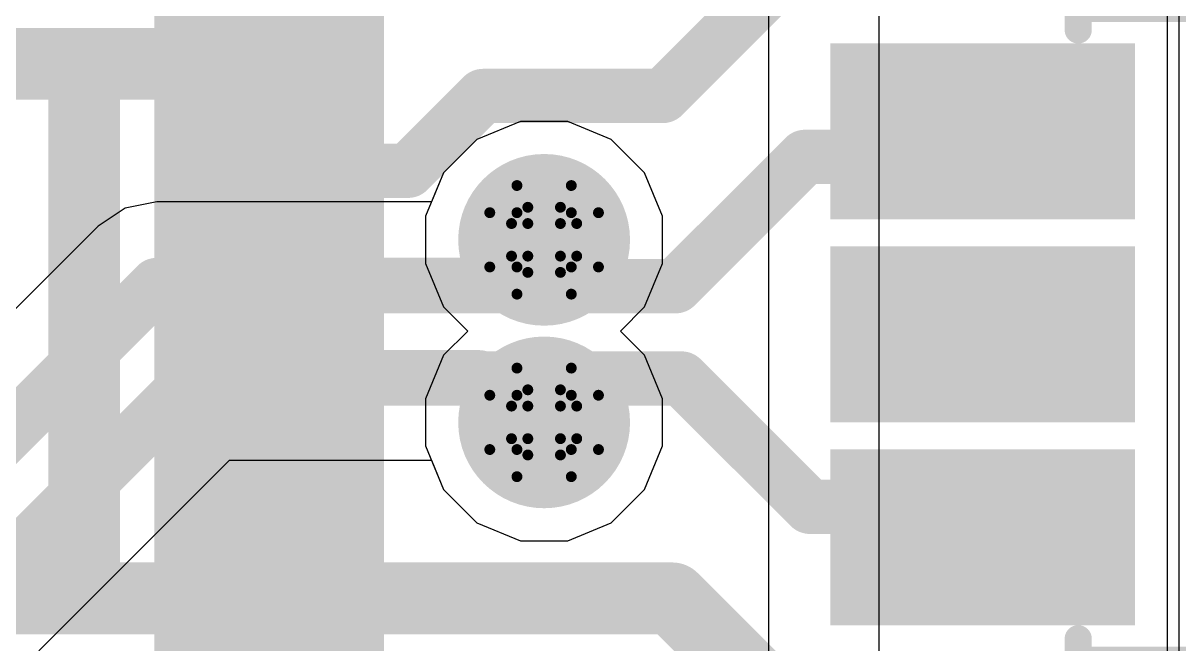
# Model space of a CAD drawing. Header units: inches. Extents: x -4 to 5258, y -4 to 5281.
# Drawn here: x 0.54 to 5.94, y 22.66 to 25.57 of the extents above; entities that cross this region are included whole.
import ezdxf

# ---------------------------------------------------------------- set-up
doc = ezdxf.new("R2010")
doc.units = ezdxf.units.IN
for name, color, linetype in [('Bottom Layer', 5, 'Continuous'), ('Bottom Solder', 6, 'Continuous'), ('Drill Drawing', 1, 'Continuous'), ('Layer 1', 16, 'Continuous'), ('Layer 2', 76, 'Continuous'), ('Top Layer', 1, 'Continuous'), ('Top Overlay', 2, 'Continuous'), ('Top Paste', 8, 'Continuous'), ('Top Solder', 216, 'Continuous'), ('Via Holes', 16, 'Continuous')]:
    doc.layers.add(name, color=color, linetype=linetype)

# ---------------------------------------------------------------- blocks, each defined once
blk = doc.blocks.new('SOT_23_6_26')
at = {"layer": 'Top Layer'}
for points in [[(-1.92, 1.26), (-0.7, 1.26), (-0.7, 0.64), (-1.92, 0.64)], [(0.7, 1.26), (1.92, 1.26), (1.92, 0.64), (0.7, 0.64)], [(-1.92, 0.31), (-0.7, 0.31), (-0.7, -0.31), (-1.92, -0.31)], [(0.7, 0.31), (1.92, 0.31), (1.92, -0.31), (0.7, -0.31)], [(-1.92, -0.64), (-0.7, -0.64), (-0.7, -1.26), (-1.92, -1.26)], [(0.7, -0.64), (1.92, -0.64), (1.92, -1.26), (0.7, -1.26)]]:
    blk.add_hatch(color=1, dxfattribs=at).paths.add_polyline_path(points)
at = {"layer": 'Top Paste'}
for points in [[(-1.92, 1.26), (-0.7, 1.26), (-0.7, 0.64), (-1.92, 0.64)], [(0.7, 1.26), (1.92, 1.26), (1.92, 0.64), (0.7, 0.64)], [(-1.92, 0.31), (-0.7, 0.31), (-0.7, -0.31), (-1.92, -0.31)], [(0.7, 0.31), (1.92, 0.31), (1.92, -0.31), (0.7, -0.31)], [(-1.92, -0.64), (-0.7, -0.64), (-0.7, -1.26), (-1.92, -1.26)], [(0.7, -0.64), (1.92, -0.64), (1.92, -1.26), (0.7, -1.26)]]:
    blk.add_hatch(color=8, dxfattribs=at).paths.add_polyline_path(points)
at = {"layer": 'Top Solder'}
for points in [[(-2.0216, 1.3616), (-0.5984, 1.3616), (-0.5984, 0.5384), (-2.0216, 0.5384)], [(0.5984, 1.3616), (2.0216, 1.3616), (2.0216, 0.5384), (0.5984, 0.5384)], [(-2.0216, 0.4116), (-0.5984, 0.4116), (-0.5984, -0.4116), (-2.0216, -0.4116)], [(0.5984, 0.4116), (2.0216, 0.4116), (2.0216, -0.4116), (0.5984, -0.4116)], [(-2.0216, -0.5384), (-0.5984, -0.5384), (-0.5984, -1.3616), (-2.0216, -1.3616)], [(0.5984, -0.5384), (2.0216, -0.5384), (2.0216, -1.3616), (0.5984, -1.3616)]]:
    blk.add_hatch(color=216, dxfattribs=at).paths.add_polyline_path(points)
at = {"layer": 'Top Overlay'}
for points in [[(-0.889, 1.524, 0.127, 0.127, 0), (-0.889, 1.424, 0.127, 0.127, 0)], [(0.8636, 1.524, 0.127, 0.127, 0), (-0.889, 1.524, 0.127, 0.127, 0)], [(0.8636, 1.524, 0.127, 0.127, 0), (0.8636, 1.424, 0.127, 0.127, 0)], [(-2.1844, 1.0922, 0.127, 0.127, 0), (-2.1844, 0.8382, 0.127, 0.127, 0)], [(-2.0574, 0.9652, 0.127, 0.127, 0), (-2.1844, 1.0922, 0.127, 0.127, 0)], [(-2.0574, 0.9652, 0.127, 0.127, 0), (-2.1844, 0.8382, 0.127, 0.127, 0)], [(-0.889, -1.524, 0.127, 0.127, 0), (-0.889, -1.424, 0.127, 0.127, 0)], [(0.8636, -1.424, 0.127, 0.127, 0), (0.8636, -1.524, 0.127, 0.127, 0)], [(0.8636, -1.524, 0.127, 0.127, 0), (-0.889, -1.524, 0.127, 0.127, 0)]]:
    blk.add_lwpolyline(points, format="xyseb", dxfattribs=at)
for points in [[(-0.9207, 1.524, 0.0635, 0.0635, 1), (-0.8572, 1.524, 0.0635, 0.0635, 1)], [(-0.9207, 1.524, 0.0635, 0.0635, 1), (-0.8572, 1.524, 0.0635, 0.0635, 1)], [(0.8318, 1.524, 0.0635, 0.0635, 1), (0.8953, 1.524, 0.0635, 0.0635, 1)], [(0.8318, 1.524, 0.0635, 0.0635, 1), (0.8953, 1.524, 0.0635, 0.0635, 1)], [(-0.9207, 1.424, 0.0635, 0.0635, 1), (-0.8572, 1.424, 0.0635, 0.0635, 1)], [(0.8318, 1.424, 0.0635, 0.0635, 1), (0.8953, 1.424, 0.0635, 0.0635, 1)], [(-2.2161, 1.0922, 0.0635, 0.0635, 1), (-2.1526, 1.0922, 0.0635, 0.0635, 1)], [(-2.2161, 1.0922, 0.0635, 0.0635, 1), (-2.1526, 1.0922, 0.0635, 0.0635, 1)], [(-2.0892, 0.9652, 0.0635, 0.0635, 1), (-2.0257, 0.9652, 0.0635, 0.0635, 1)], [(-2.0892, 0.9652, 0.0635, 0.0635, 1), (-2.0257, 0.9652, 0.0635, 0.0635, 1)], [(-2.2161, 0.8382, 0.0635, 0.0635, 1), (-2.1526, 0.8382, 0.0635, 0.0635, 1)], [(-2.2161, 0.8382, 0.0635, 0.0635, 1), (-2.1526, 0.8382, 0.0635, 0.0635, 1)], [(-0.9207, -1.424, 0.0635, 0.0635, 1), (-0.8572, -1.424, 0.0635, 0.0635, 1)], [(0.8318, -1.424, 0.0635, 0.0635, 1), (0.8953, -1.424, 0.0635, 0.0635, 1)], [(-0.9207, -1.524, 0.0635, 0.0635, 1), (-0.8572, -1.524, 0.0635, 0.0635, 1)], [(-0.9207, -1.524, 0.0635, 0.0635, 1), (-0.8572, -1.524, 0.0635, 0.0635, 1)], [(0.8318, -1.524, 0.0635, 0.0635, 1), (0.8953, -1.524, 0.0635, 0.0635, 1)], [(0.8318, -1.524, 0.0635, 0.0635, 1), (0.8953, -1.524, 0.0635, 0.0635, 1)]]:
    blk.add_lwpolyline(points, format="xyseb", close=True, dxfattribs=at)
blk = doc.blocks.new('U263_163N_4BQC65_213')
at = {"layer": 'Top Layer'}
for points in [[(-1.1, -0.43), (-1.1, -1.3), (-1.4, -1.3), (-1.4, -0.43)], [(-0.6, -0.43), (-0.6, -1.3), (-0.9, -1.3), (-0.9, -0.43)], [(-0.1, -0.43), (-0.1, -1.3), (-0.4, -1.3), (-0.4, -0.43)], [(0.4, -0.43), (0.4, -1.3), (0.1, -1.3), (0.1, -0.43)], [(0.9, -0.43), (0.9, -1.3), (0.6, -1.3), (0.6, -0.43)], [(1.4, -0.43), (1.4, -1.3), (1.1, -1.3), (1.1, -0.43)]]:
    blk.add_hatch(color=1, dxfattribs=at).paths.add_polyline_path(points)
at = {"layer": 'Top Paste'}
for points in [[(-1.1, -0.43), (-1.1, -1.3), (-1.4, -1.3), (-1.4, -0.43)], [(-0.6, -0.43), (-0.6, -1.3), (-0.9, -1.3), (-0.9, -0.43)], [(-0.1, -0.43), (-0.1, -1.3), (-0.4, -1.3), (-0.4, -0.43)], [(0.4, -0.43), (0.4, -1.3), (0.1, -1.3), (0.1, -0.43)], [(0.9, -0.43), (0.9, -1.3), (0.6, -1.3), (0.6, -0.43)], [(1.4, -0.43), (1.4, -1.3), (1.1, -1.3), (1.1, -0.43)]]:
    blk.add_hatch(color=8, dxfattribs=at).paths.add_polyline_path(points)
at = {"layer": 'Top Solder'}
for points in [[(-0.9984, -0.3284), (-0.9984, -1.4016), (-1.5016, -1.4016), (-1.5016, -0.3284)], [(-0.4984, -0.3284), (-0.4984, -1.4016), (-1.0016, -1.4016), (-1.0016, -0.3284)], [(0.0016, -0.3284), (0.0016, -1.4016), (-0.5016, -1.4016), (-0.5016, -0.3284)], [(0.5016, -0.3284), (0.5016, -1.4016), (-0.0016, -1.4016), (-0.0016, -0.3284)], [(1.0016, -0.3284), (1.0016, -1.4016), (0.4984, -1.4016), (0.4984, -0.3284)], [(1.5016, -0.3284), (1.5016, -1.4016), (0.9984, -1.4016), (0.9984, -0.3284)]]:
    blk.add_hatch(color=216, dxfattribs=at).paths.add_polyline_path(points)

msp = doc.modelspace()

# ---------------------------------------------------------------- hatches: boundary and pattern name
at = {"layer": 'Bottom Layer'}
h = msp.add_hatch(color=5, dxfattribs=at)
edge = h.paths.add_edge_path()
edge.add_arc((2.973, 24.5547), 0.3, 0, 360)
h = msp.add_hatch(color=5, dxfattribs=at)
edge = h.paths.add_edge_path()
edge.add_arc((2.973, 23.7007), 0.3, 0, 360)
at = {"layer": 'Bottom Solder'}
h = msp.add_hatch(color=6, dxfattribs=at)
edge = h.paths.add_edge_path()
edge.add_arc((2.973, 24.5547), 0.4016, 0, 360)
h = msp.add_hatch(color=6, dxfattribs=at)
edge = h.paths.add_edge_path()
edge.add_arc((2.973, 23.7007), 0.4016, 0, 360)
at = {"layer": 'Layer 1'}
h = msp.add_hatch(color=16, dxfattribs=at)
edge = h.paths.add_edge_path()
edge.add_arc((2.973, 24.5547), 0.3, 0, 360)
h = msp.add_hatch(color=16, dxfattribs=at)
edge = h.paths.add_edge_path()
edge.add_arc((2.973, 23.7007), 0.3, 0, 360)
at = {"layer": 'Layer 2'}
h = msp.add_hatch(color=76, dxfattribs=at)
edge = h.paths.add_edge_path()
edge.add_arc((2.973, 24.5547), 0.3, 0, 360)
h = msp.add_hatch(color=76, dxfattribs=at)
edge = h.paths.add_edge_path()
edge.add_arc((2.973, 23.7007), 0.3, 0, 360)
at = {"layer": 'Top Layer'}
h = msp.add_hatch(color=1, dxfattribs=at)
edge = h.paths.add_edge_path()
edge.add_arc((2.973, 24.5547), 0.3, 0, 360)
h = msp.add_hatch(color=1, dxfattribs=at)
edge = h.paths.add_edge_path()
edge.add_arc((2.973, 23.7007), 0.3, 0, 360)
at = {"layer": 'Top Solder'}
h = msp.add_hatch(color=216, dxfattribs=at)
edge = h.paths.add_edge_path()
edge.add_arc((2.973, 24.5547), 0.4016, 0, 360)
h = msp.add_hatch(color=216, dxfattribs=at)
edge = h.paths.add_edge_path()
edge.add_arc((2.973, 23.7007), 0.4016, 0, 360)
at = {"layer": 'Via Holes'}
h = msp.add_hatch(color=7, dxfattribs=at)
edge = h.paths.add_edge_path()
edge.add_arc((2.973, 24.5547), 0.15, 0, 360)
h = msp.add_hatch(color=7, dxfattribs=at)
edge = h.paths.add_edge_path()
edge.add_arc((2.973, 23.7007), 0.15, 0, 360)

# ---------------------------------------------------------------- linework, layer by layer
at = {"layer": 'Bottom Layer'}
for p, q in [((2.8628, 25.1087), (2.6592, 25.0243)), ((3.0832, 25.1087), (2.8628, 25.1087)), ((3.2868, 25.0243), (3.0832, 25.1087)), ((2.6592, 25.0243), (2.5033, 24.8685)), ((3.4426, 24.8685), (3.2868, 25.0243)), ((2.5033, 24.8685), (2.4468, 24.732)), ((3.527, 24.6649), (3.4426, 24.8685)), ((1.0141, 24.7025), (0.888, 24.6183)), ((1.1627, 24.732), (1.0141, 24.7025)), ((2.4468, 24.732), (1.1627, 24.732)), ((3.527, 24.4445), (3.527, 24.6649)), ((0.888, 24.6183), (-0.4844, 23.2458)), ((3.4426, 24.2409), (3.527, 24.4445)), ((3.3295, 24.1277), (3.4426, 24.2409)), ((3.4426, 24.0145), (3.3295, 24.1277)), ((3.527, 23.8109), (3.4426, 24.0145)), ((3.527, 23.5905), (3.527, 23.8109)), ((3.4426, 23.3869), (3.527, 23.5905)), ((0.6106, 22.6314), (1.5025, 23.5233)), ((1.5025, 23.5233), (2.4468, 23.5233)), ((2.4468, 23.5233), (2.5033, 23.3869)), ((2.5033, 23.3869), (2.6592, 23.231)), ((3.2868, 23.231), (3.4426, 23.3869)), ((2.6592, 23.231), (2.8628, 23.1467)), ((3.0832, 23.1467), (3.2868, 23.231)), ((2.8628, 23.1467), (3.0832, 23.1467))]:
    msp.add_line(p, q, dxfattribs=at)
for points in [[(2.6683, 24.3436, 0.254, 0.254, 0), (2.8794, 24.5547, 0.254, 0.254, 0)], [(2.8794, 24.5547, 0.254, 0.254, 0), (2.973, 24.5547, 0.254, 0.254, 0)], [(-0.2097, 22.9711, 0.254, 0.254, 0), (1.1627, 24.3436, 0.254, 0.254, 0)], [(1.1627, 24.3436, 0.254, 0.254, 0), (2.6683, 24.3436, 0.254, 0.254, 0)], [(0.2221, 22.7923, 0.254, 0.254, 0), (1.3416, 23.9118, 0.254, 0.254, 0)], [(1.3416, 23.9118, 0.254, 0.254, 0), (2.6683, 23.9118, 0.254, 0.254, 0)], [(2.6683, 23.9118, 0.254, 0.254, 0), (2.8794, 23.7007, 0.254, 0.254, 0)], [(2.8794, 23.7007, 0.254, 0.254, 0), (2.973, 23.7007, 0.254, 0.254, 0)]]:
    msp.add_lwpolyline(points, format="xyseb", dxfattribs=at)
for points in [[(2.8159, 24.5547, 0.127, 0.127, 1), (2.9429, 24.5547, 0.127, 0.127, 1)], [(2.8159, 24.5547, 0.127, 0.127, 1), (2.9429, 24.5547, 0.127, 0.127, 1)], [(2.9095, 24.5547, 0.127, 0.127, 1), (3.0365, 24.5547, 0.127, 0.127, 1)], [(1.0992, 24.3436, 0.127, 0.127, 1), (1.2262, 24.3436, 0.127, 0.127, 1)], [(1.0992, 24.3436, 0.127, 0.127, 1), (1.2262, 24.3436, 0.127, 0.127, 1)], [(2.6048, 24.3436, 0.127, 0.127, 1), (2.7318, 24.3436, 0.127, 0.127, 1)], [(2.6048, 24.3436, 0.127, 0.127, 1), (2.7318, 24.3436, 0.127, 0.127, 1)], [(1.2781, 23.9118, 0.127, 0.127, 1), (1.4051, 23.9118, 0.127, 0.127, 1)], [(1.2781, 23.9118, 0.127, 0.127, 1), (1.4051, 23.9118, 0.127, 0.127, 1)], [(2.6048, 23.9118, 0.127, 0.127, 1), (2.7318, 23.9118, 0.127, 0.127, 1)], [(2.6048, 23.9118, 0.127, 0.127, 1), (2.7318, 23.9118, 0.127, 0.127, 1)], [(2.8159, 23.7007, 0.127, 0.127, 1), (2.9429, 23.7007, 0.127, 0.127, 1)], [(2.8159, 23.7007, 0.127, 0.127, 1), (2.9429, 23.7007, 0.127, 0.127, 1)], [(2.9095, 23.7007, 0.127, 0.127, 1), (3.0365, 23.7007, 0.127, 0.127, 1)]]:
    msp.add_lwpolyline(points, format="xyseb", close=True, dxfattribs=at)
at = {"layer": 'Drill Drawing'}
for points in [[(2.846, 24.6817, 0.0508, 0.0508, 0), (2.846, 24.8087, 0.0508, 0.0508, 0)], [(2.846, 24.8087, 0.0508, 0.0508, 0), (3.1, 24.8087, 0.0508, 0.0508, 0)], [(3.1, 24.6817, 0.0508, 0.0508, 0), (3.1, 24.8087, 0.0508, 0.0508, 0)], [(2.719, 24.4277, 0.0508, 0.0508, 0), (2.719, 24.6817, 0.0508, 0.0508, 0)], [(2.719, 24.6817, 0.0508, 0.0508, 0), (2.846, 24.6817, 0.0508, 0.0508, 0)], [(2.8968, 24.6309, 0.0508, 0.0508, 0), (2.8968, 24.7071, 0.0508, 0.0508, 0)], [(2.8968, 24.7071, 0.0508, 0.0508, 0), (3.0492, 24.7071, 0.0508, 0.0508, 0)], [(3.0492, 24.6309, 0.0508, 0.0508, 0), (3.0492, 24.7071, 0.0508, 0.0508, 0)], [(3.1, 24.6817, 0.0508, 0.0508, 0), (3.227, 24.6817, 0.0508, 0.0508, 0)], [(3.227, 24.4277, 0.0508, 0.0508, 0), (3.227, 24.6817, 0.0508, 0.0508, 0)], [(2.8206, 24.4785, 0.0508, 0.0508, 0), (2.8206, 24.6309, 0.0508, 0.0508, 0)], [(2.8206, 24.6309, 0.0508, 0.0508, 0), (2.8968, 24.6309, 0.0508, 0.0508, 0)], [(3.0492, 24.6309, 0.0508, 0.0508, 0), (3.1254, 24.6309, 0.0508, 0.0508, 0)], [(3.1254, 24.4785, 0.0508, 0.0508, 0), (3.1254, 24.6309, 0.0508, 0.0508, 0)], [(2.8206, 24.4785, 0.0508, 0.0508, 0), (2.8968, 24.4785, 0.0508, 0.0508, 0)], [(2.8968, 24.4023, 0.0508, 0.0508, 0), (2.8968, 24.4785, 0.0508, 0.0508, 0)], [(3.0492, 24.4785, 0.0508, 0.0508, 0), (3.1254, 24.4785, 0.0508, 0.0508, 0)], [(3.0492, 24.4023, 0.0508, 0.0508, 0), (3.0492, 24.4785, 0.0508, 0.0508, 0)], [(2.719, 24.4277, 0.0508, 0.0508, 0), (2.846, 24.4277, 0.0508, 0.0508, 0)], [(2.846, 24.3007, 0.0508, 0.0508, 0), (2.846, 24.4277, 0.0508, 0.0508, 0)], [(2.8968, 24.4023, 0.0508, 0.0508, 0), (3.0492, 24.4023, 0.0508, 0.0508, 0)], [(3.1, 24.4277, 0.0508, 0.0508, 0), (3.227, 24.4277, 0.0508, 0.0508, 0)], [(3.1, 24.3007, 0.0508, 0.0508, 0), (3.1, 24.4277, 0.0508, 0.0508, 0)], [(2.846, 24.3007, 0.0508, 0.0508, 0), (3.1, 24.3007, 0.0508, 0.0508, 0)], [(2.846, 23.8277, 0.0508, 0.0508, 0), (2.846, 23.9547, 0.0508, 0.0508, 0)], [(2.846, 23.9547, 0.0508, 0.0508, 0), (3.1, 23.9547, 0.0508, 0.0508, 0)], [(3.1, 23.8277, 0.0508, 0.0508, 0), (3.1, 23.9547, 0.0508, 0.0508, 0)], [(2.8968, 23.7769, 0.0508, 0.0508, 0), (2.8968, 23.8531, 0.0508, 0.0508, 0)], [(2.8968, 23.8531, 0.0508, 0.0508, 0), (3.0492, 23.8531, 0.0508, 0.0508, 0)], [(3.0492, 23.7769, 0.0508, 0.0508, 0), (3.0492, 23.8531, 0.0508, 0.0508, 0)], [(2.719, 23.5737, 0.0508, 0.0508, 0), (2.719, 23.8277, 0.0508, 0.0508, 0)], [(2.719, 23.8277, 0.0508, 0.0508, 0), (2.846, 23.8277, 0.0508, 0.0508, 0)], [(3.1, 23.8277, 0.0508, 0.0508, 0), (3.227, 23.8277, 0.0508, 0.0508, 0)], [(3.227, 23.5737, 0.0508, 0.0508, 0), (3.227, 23.8277, 0.0508, 0.0508, 0)], [(2.8206, 23.6245, 0.0508, 0.0508, 0), (2.8206, 23.7769, 0.0508, 0.0508, 0)], [(2.8206, 23.7769, 0.0508, 0.0508, 0), (2.8968, 23.7769, 0.0508, 0.0508, 0)], [(3.0492, 23.7769, 0.0508, 0.0508, 0), (3.1254, 23.7769, 0.0508, 0.0508, 0)], [(3.1254, 23.6245, 0.0508, 0.0508, 0), (3.1254, 23.7769, 0.0508, 0.0508, 0)], [(2.8206, 23.6245, 0.0508, 0.0508, 0), (2.8968, 23.6245, 0.0508, 0.0508, 0)], [(2.8968, 23.5483, 0.0508, 0.0508, 0), (2.8968, 23.6245, 0.0508, 0.0508, 0)], [(3.0492, 23.6245, 0.0508, 0.0508, 0), (3.1254, 23.6245, 0.0508, 0.0508, 0)], [(3.0492, 23.5483, 0.0508, 0.0508, 0), (3.0492, 23.6245, 0.0508, 0.0508, 0)], [(2.719, 23.5737, 0.0508, 0.0508, 0), (2.846, 23.5737, 0.0508, 0.0508, 0)], [(2.846, 23.4467, 0.0508, 0.0508, 0), (2.846, 23.5737, 0.0508, 0.0508, 0)], [(2.8968, 23.5483, 0.0508, 0.0508, 0), (3.0492, 23.5483, 0.0508, 0.0508, 0)], [(3.1, 23.5737, 0.0508, 0.0508, 0), (3.227, 23.5737, 0.0508, 0.0508, 0)], [(3.1, 23.4467, 0.0508, 0.0508, 0), (3.1, 23.5737, 0.0508, 0.0508, 0)], [(2.846, 23.4467, 0.0508, 0.0508, 0), (3.1, 23.4467, 0.0508, 0.0508, 0)]]:
    msp.add_lwpolyline(points, format="xyseb", dxfattribs=at)
for points in [[(2.8333, 24.8087, 0.0254, 0.0254, 1), (2.8587, 24.8087, 0.0254, 0.0254, 1)], [(2.8333, 24.8087, 0.0254, 0.0254, 1), (2.8587, 24.8087, 0.0254, 0.0254, 1)], [(3.0873, 24.8087, 0.0254, 0.0254, 1), (3.1127, 24.8087, 0.0254, 0.0254, 1)], [(3.0873, 24.8087, 0.0254, 0.0254, 1), (3.1127, 24.8087, 0.0254, 0.0254, 1)], [(2.7063, 24.6817, 0.0254, 0.0254, 1), (2.7317, 24.6817, 0.0254, 0.0254, 1)], [(2.7063, 24.6817, 0.0254, 0.0254, 1), (2.7317, 24.6817, 0.0254, 0.0254, 1)], [(2.8333, 24.6817, 0.0254, 0.0254, 1), (2.8587, 24.6817, 0.0254, 0.0254, 1)], [(2.8333, 24.6817, 0.0254, 0.0254, 1), (2.8587, 24.6817, 0.0254, 0.0254, 1)], [(2.8841, 24.7071, 0.0254, 0.0254, 1), (2.9095, 24.7071, 0.0254, 0.0254, 1)], [(2.8841, 24.7071, 0.0254, 0.0254, 1), (2.9095, 24.7071, 0.0254, 0.0254, 1)], [(3.0365, 24.7071, 0.0254, 0.0254, 1), (3.0619, 24.7071, 0.0254, 0.0254, 1)], [(3.0365, 24.7071, 0.0254, 0.0254, 1), (3.0619, 24.7071, 0.0254, 0.0254, 1)], [(3.0873, 24.6817, 0.0254, 0.0254, 1), (3.1127, 24.6817, 0.0254, 0.0254, 1)], [(3.0873, 24.6817, 0.0254, 0.0254, 1), (3.1127, 24.6817, 0.0254, 0.0254, 1)], [(3.2143, 24.6817, 0.0254, 0.0254, 1), (3.2397, 24.6817, 0.0254, 0.0254, 1)], [(3.2143, 24.6817, 0.0254, 0.0254, 1), (3.2397, 24.6817, 0.0254, 0.0254, 1)], [(2.8079, 24.6309, 0.0254, 0.0254, 1), (2.8333, 24.6309, 0.0254, 0.0254, 1)], [(2.8079, 24.6309, 0.0254, 0.0254, 1), (2.8333, 24.6309, 0.0254, 0.0254, 1)], [(2.8841, 24.6309, 0.0254, 0.0254, 1), (2.9095, 24.6309, 0.0254, 0.0254, 1)], [(2.8841, 24.6309, 0.0254, 0.0254, 1), (2.9095, 24.6309, 0.0254, 0.0254, 1)], [(3.0365, 24.6309, 0.0254, 0.0254, 1), (3.0619, 24.6309, 0.0254, 0.0254, 1)], [(3.0365, 24.6309, 0.0254, 0.0254, 1), (3.0619, 24.6309, 0.0254, 0.0254, 1)], [(3.1127, 24.6309, 0.0254, 0.0254, 1), (3.1381, 24.6309, 0.0254, 0.0254, 1)], [(3.1127, 24.6309, 0.0254, 0.0254, 1), (3.1381, 24.6309, 0.0254, 0.0254, 1)], [(2.8079, 24.4785, 0.0254, 0.0254, 1), (2.8333, 24.4785, 0.0254, 0.0254, 1)], [(2.8079, 24.4785, 0.0254, 0.0254, 1), (2.8333, 24.4785, 0.0254, 0.0254, 1)], [(2.8841, 24.4785, 0.0254, 0.0254, 1), (2.9095, 24.4785, 0.0254, 0.0254, 1)], [(2.8841, 24.4785, 0.0254, 0.0254, 1), (2.9095, 24.4785, 0.0254, 0.0254, 1)], [(3.0365, 24.4785, 0.0254, 0.0254, 1), (3.0619, 24.4785, 0.0254, 0.0254, 1)], [(3.0365, 24.4785, 0.0254, 0.0254, 1), (3.0619, 24.4785, 0.0254, 0.0254, 1)], [(3.1127, 24.4785, 0.0254, 0.0254, 1), (3.1381, 24.4785, 0.0254, 0.0254, 1)], [(3.1127, 24.4785, 0.0254, 0.0254, 1), (3.1381, 24.4785, 0.0254, 0.0254, 1)], [(2.7063, 24.4277, 0.0254, 0.0254, 1), (2.7317, 24.4277, 0.0254, 0.0254, 1)], [(2.7063, 24.4277, 0.0254, 0.0254, 1), (2.7317, 24.4277, 0.0254, 0.0254, 1)], [(2.8333, 24.4277, 0.0254, 0.0254, 1), (2.8587, 24.4277, 0.0254, 0.0254, 1)], [(2.8333, 24.4277, 0.0254, 0.0254, 1), (2.8587, 24.4277, 0.0254, 0.0254, 1)], [(2.8841, 24.4023, 0.0254, 0.0254, 1), (2.9095, 24.4023, 0.0254, 0.0254, 1)], [(2.8841, 24.4023, 0.0254, 0.0254, 1), (2.9095, 24.4023, 0.0254, 0.0254, 1)], [(3.0365, 24.4023, 0.0254, 0.0254, 1), (3.0619, 24.4023, 0.0254, 0.0254, 1)], [(3.0365, 24.4023, 0.0254, 0.0254, 1), (3.0619, 24.4023, 0.0254, 0.0254, 1)], [(3.0873, 24.4277, 0.0254, 0.0254, 1), (3.1127, 24.4277, 0.0254, 0.0254, 1)], [(3.0873, 24.4277, 0.0254, 0.0254, 1), (3.1127, 24.4277, 0.0254, 0.0254, 1)], [(3.2143, 24.4277, 0.0254, 0.0254, 1), (3.2397, 24.4277, 0.0254, 0.0254, 1)], [(3.2143, 24.4277, 0.0254, 0.0254, 1), (3.2397, 24.4277, 0.0254, 0.0254, 1)], [(2.8333, 24.3007, 0.0254, 0.0254, 1), (2.8587, 24.3007, 0.0254, 0.0254, 1)], [(2.8333, 24.3007, 0.0254, 0.0254, 1), (2.8587, 24.3007, 0.0254, 0.0254, 1)], [(3.0873, 24.3007, 0.0254, 0.0254, 1), (3.1127, 24.3007, 0.0254, 0.0254, 1)], [(3.0873, 24.3007, 0.0254, 0.0254, 1), (3.1127, 24.3007, 0.0254, 0.0254, 1)], [(2.8333, 23.9547, 0.0254, 0.0254, 1), (2.8587, 23.9547, 0.0254, 0.0254, 1)], [(2.8333, 23.9547, 0.0254, 0.0254, 1), (2.8587, 23.9547, 0.0254, 0.0254, 1)], [(3.0873, 23.9547, 0.0254, 0.0254, 1), (3.1127, 23.9547, 0.0254, 0.0254, 1)], [(3.0873, 23.9547, 0.0254, 0.0254, 1), (3.1127, 23.9547, 0.0254, 0.0254, 1)], [(2.8841, 23.8531, 0.0254, 0.0254, 1), (2.9095, 23.8531, 0.0254, 0.0254, 1)], [(2.8841, 23.8531, 0.0254, 0.0254, 1), (2.9095, 23.8531, 0.0254, 0.0254, 1)], [(3.0365, 23.8531, 0.0254, 0.0254, 1), (3.0619, 23.8531, 0.0254, 0.0254, 1)], [(3.0365, 23.8531, 0.0254, 0.0254, 1), (3.0619, 23.8531, 0.0254, 0.0254, 1)], [(2.7063, 23.8277, 0.0254, 0.0254, 1), (2.7317, 23.8277, 0.0254, 0.0254, 1)], [(2.7063, 23.8277, 0.0254, 0.0254, 1), (2.7317, 23.8277, 0.0254, 0.0254, 1)], [(2.8333, 23.8277, 0.0254, 0.0254, 1), (2.8587, 23.8277, 0.0254, 0.0254, 1)], [(2.8333, 23.8277, 0.0254, 0.0254, 1), (2.8587, 23.8277, 0.0254, 0.0254, 1)], [(3.0873, 23.8277, 0.0254, 0.0254, 1), (3.1127, 23.8277, 0.0254, 0.0254, 1)], [(3.0873, 23.8277, 0.0254, 0.0254, 1), (3.1127, 23.8277, 0.0254, 0.0254, 1)], [(3.2143, 23.8277, 0.0254, 0.0254, 1), (3.2397, 23.8277, 0.0254, 0.0254, 1)], [(3.2143, 23.8277, 0.0254, 0.0254, 1), (3.2397, 23.8277, 0.0254, 0.0254, 1)], [(2.8079, 23.7769, 0.0254, 0.0254, 1), (2.8333, 23.7769, 0.0254, 0.0254, 1)], [(2.8079, 23.7769, 0.0254, 0.0254, 1), (2.8333, 23.7769, 0.0254, 0.0254, 1)], [(2.8841, 23.7769, 0.0254, 0.0254, 1), (2.9095, 23.7769, 0.0254, 0.0254, 1)], [(2.8841, 23.7769, 0.0254, 0.0254, 1), (2.9095, 23.7769, 0.0254, 0.0254, 1)], [(3.0365, 23.7769, 0.0254, 0.0254, 1), (3.0619, 23.7769, 0.0254, 0.0254, 1)], [(3.0365, 23.7769, 0.0254, 0.0254, 1), (3.0619, 23.7769, 0.0254, 0.0254, 1)], [(3.1127, 23.7769, 0.0254, 0.0254, 1), (3.1381, 23.7769, 0.0254, 0.0254, 1)], [(3.1127, 23.7769, 0.0254, 0.0254, 1), (3.1381, 23.7769, 0.0254, 0.0254, 1)], [(2.8079, 23.6245, 0.0254, 0.0254, 1), (2.8333, 23.6245, 0.0254, 0.0254, 1)], [(2.8079, 23.6245, 0.0254, 0.0254, 1), (2.8333, 23.6245, 0.0254, 0.0254, 1)], [(2.8841, 23.6245, 0.0254, 0.0254, 1), (2.9095, 23.6245, 0.0254, 0.0254, 1)], [(2.8841, 23.6245, 0.0254, 0.0254, 1), (2.9095, 23.6245, 0.0254, 0.0254, 1)], [(3.0365, 23.6245, 0.0254, 0.0254, 1), (3.0619, 23.6245, 0.0254, 0.0254, 1)], [(3.0365, 23.6245, 0.0254, 0.0254, 1), (3.0619, 23.6245, 0.0254, 0.0254, 1)], [(3.1127, 23.6245, 0.0254, 0.0254, 1), (3.1381, 23.6245, 0.0254, 0.0254, 1)], [(3.1127, 23.6245, 0.0254, 0.0254, 1), (3.1381, 23.6245, 0.0254, 0.0254, 1)], [(2.7063, 23.5737, 0.0254, 0.0254, 1), (2.7317, 23.5737, 0.0254, 0.0254, 1)], [(2.7063, 23.5737, 0.0254, 0.0254, 1), (2.7317, 23.5737, 0.0254, 0.0254, 1)], [(2.8333, 23.5737, 0.0254, 0.0254, 1), (2.8587, 23.5737, 0.0254, 0.0254, 1)], [(2.8333, 23.5737, 0.0254, 0.0254, 1), (2.8587, 23.5737, 0.0254, 0.0254, 1)], [(2.8841, 23.5483, 0.0254, 0.0254, 1), (2.9095, 23.5483, 0.0254, 0.0254, 1)], [(2.8841, 23.5483, 0.0254, 0.0254, 1), (2.9095, 23.5483, 0.0254, 0.0254, 1)], [(3.0365, 23.5483, 0.0254, 0.0254, 1), (3.0619, 23.5483, 0.0254, 0.0254, 1)], [(3.0365, 23.5483, 0.0254, 0.0254, 1), (3.0619, 23.5483, 0.0254, 0.0254, 1)], [(3.0873, 23.5737, 0.0254, 0.0254, 1), (3.1127, 23.5737, 0.0254, 0.0254, 1)], [(3.0873, 23.5737, 0.0254, 0.0254, 1), (3.1127, 23.5737, 0.0254, 0.0254, 1)], [(3.2143, 23.5737, 0.0254, 0.0254, 1), (3.2397, 23.5737, 0.0254, 0.0254, 1)], [(3.2143, 23.5737, 0.0254, 0.0254, 1), (3.2397, 23.5737, 0.0254, 0.0254, 1)], [(2.8333, 23.4467, 0.0254, 0.0254, 1), (2.8587, 23.4467, 0.0254, 0.0254, 1)], [(2.8333, 23.4467, 0.0254, 0.0254, 1), (2.8587, 23.4467, 0.0254, 0.0254, 1)], [(3.0873, 23.4467, 0.0254, 0.0254, 1), (3.1127, 23.4467, 0.0254, 0.0254, 1)], [(3.0873, 23.4467, 0.0254, 0.0254, 1), (3.1127, 23.4467, 0.0254, 0.0254, 1)]]:
    msp.add_lwpolyline(points, format="xyseb", close=True, dxfattribs=at)
at = {"layer": 'Layer 1'}
for p, q in [((4.0216, 27.1958), (4.0216, 21.0536)), ((4.5395, 21.0536), (4.5395, 27.1958)), ((2.8628, 25.1087), (2.6592, 25.0243)), ((3.0832, 25.1087), (2.8628, 25.1087)), ((3.2868, 25.0243), (3.0832, 25.1087)), ((2.6592, 25.0243), (2.5033, 24.8685)), ((3.4426, 24.8685), (3.2868, 25.0243)), ((2.5033, 24.8685), (2.419, 24.6649)), ((3.527, 24.6649), (3.4426, 24.8685)), ((2.419, 24.6649), (2.419, 24.4445)), ((3.527, 24.4445), (3.527, 24.6649)), ((2.419, 24.4445), (2.5033, 24.2409)), ((3.4426, 24.2409), (3.527, 24.4445)), ((2.5033, 24.2409), (2.6165, 24.1277)), ((3.3295, 24.1277), (3.4426, 24.2409)), ((2.6165, 24.1277), (2.5033, 24.0145)), ((3.4426, 24.0145), (3.3295, 24.1277)), ((2.5033, 24.0145), (2.419, 23.8109)), ((3.527, 23.8109), (3.4426, 24.0145)), ((2.419, 23.8109), (2.419, 23.5905)), ((3.527, 23.5905), (3.527, 23.8109)), ((2.419, 23.5905), (2.5033, 23.3869)), ((3.4426, 23.3869), (3.527, 23.5905)), ((2.5033, 23.3869), (2.6592, 23.231)), ((3.2868, 23.231), (3.4426, 23.3869)), ((2.6592, 23.231), (2.8628, 23.1467)), ((3.0832, 23.1467), (3.2868, 23.231)), ((2.8628, 23.1467), (3.0832, 23.1467))]:
    msp.add_line(p, q, dxfattribs=at)
at = {"layer": 'Layer 2'}
for p, q in [((5.9393, 44.2651), (5.9393, 19.5544)), ((2.8628, 25.1087), (2.6592, 25.0243)), ((3.0832, 25.1087), (2.8628, 25.1087)), ((3.2868, 25.0243), (3.0832, 25.1087)), ((2.6592, 25.0243), (2.5033, 24.8685)), ((3.4426, 24.8685), (3.2868, 25.0243)), ((2.5033, 24.8685), (2.419, 24.6649)), ((3.527, 24.6649), (3.4426, 24.8685)), ((2.419, 24.6649), (2.419, 24.4445)), ((3.527, 24.4445), (3.527, 24.6649)), ((2.419, 24.4445), (2.5033, 24.2409)), ((3.4426, 24.2409), (3.527, 24.4445)), ((2.5033, 24.2409), (2.6165, 24.1277)), ((3.3295, 24.1277), (3.4426, 24.2409)), ((2.6165, 24.1277), (2.5033, 24.0145)), ((3.4426, 24.0145), (3.3295, 24.1277)), ((2.5033, 24.0145), (2.419, 23.8109)), ((3.527, 23.8109), (3.4426, 24.0145)), ((2.419, 23.8109), (2.419, 23.5905)), ((3.527, 23.5905), (3.527, 23.8109)), ((2.419, 23.5905), (2.5033, 23.3869)), ((3.4426, 23.3869), (3.527, 23.5905)), ((2.5033, 23.3869), (2.6592, 23.231)), ((3.2868, 23.231), (3.4426, 23.3869)), ((2.6592, 23.231), (2.8628, 23.1467)), ((3.0832, 23.1467), (3.2868, 23.231)), ((2.8628, 23.1467), (3.0832, 23.1467))]:
    msp.add_line(p, q, dxfattribs=at)
at = {"layer": 'Top Layer'}
for p, q in [((5.887, 24.4986), (5.887, 25.6266)), ((5.887, 23.7266), (5.887, 24.4986)), ((5.887, 24.4986), (5.887, 24.4986)), ((5.887, 22.5986), (5.887, 23.7266)), ((5.887, 23.7266), (5.887, 23.7266))]:
    msp.add_line(p, q, dxfattribs=at)
for points in [[(3.5277, 25.2277, 0.254, 0.254, 0), (4.1353, 25.8353, 0.254, 0.254, 0)], [(-0.042, 25.3777, 0.3356, 0.3356, 0), (0.823, 25.3777, 0.3356, 0.3356, 0)], [(0.823, 25.3777, 0.3356, 0.3356, 0), (1.688, 25.3777, 0.3356, 0.3356, 0)], [(0.823, 22.8777, 0.3356, 0.3356, 0), (0.823, 25.3777, 0.3356, 0.3356, 0)], [(2.337, 24.8777, 0.254, 0.254, 0), (2.687, 25.2277, 0.254, 0.254, 0)], [(2.687, 25.2277, 0.254, 0.254, 0), (3.5277, 25.2277, 0.254, 0.254, 0)], [(4.7826, 24.9427, 0.254, 0.254, 0), (4.9176, 25.0777, 0.254, 0.254, 0)], [(3.587, 24.3377, 0.254, 0.254, 0), (4.192, 24.9427, 0.254, 0.254, 0)], [(4.192, 24.9427, 0.254, 0.254, 0), (4.7826, 24.9427, 0.254, 0.254, 0)], [(1.688, 24.8777, 0.254, 0.254, 0), (2.337, 24.8777, 0.254, 0.254, 0)], [(2.6742, 24.3495, 0.254, 0.254, 0), (2.8794, 24.5547, 0.254, 0.254, 0)], [(3.0666, 24.5547, 0.254, 0.254, 0), (3.2718, 24.3495, 0.254, 0.254, 0)], [(1.6964, 24.3692, 0.254, 0.254, 0), (1.711, 24.3547, 0.254, 0.254, 0)], [(1.711, 24.3547, 0.254, 0.254, 0), (2.042, 24.3547, 0.254, 0.254, 0)], [(2.042, 24.3547, 0.254, 0.254, 0), (2.059, 24.3377, 0.254, 0.254, 0)], [(2.059, 24.3377, 0.254, 0.254, 0), (3.587, 24.3377, 0.254, 0.254, 0)], [(1.688, 23.8777, 0.254, 0.254, 0), (1.711, 23.9007, 0.254, 0.254, 0)], [(1.711, 23.9007, 0.254, 0.254, 0), (2.042, 23.9007, 0.254, 0.254, 0)], [(2.042, 23.9007, 0.254, 0.254, 0), (2.0472, 23.9059, 0.254, 0.254, 0)], [(2.0472, 23.9059, 0.254, 0.254, 0), (3.2718, 23.9059, 0.254, 0.254, 0)], [(2.6742, 23.9059, 0.254, 0.254, 0), (2.8794, 23.7007, 0.254, 0.254, 0)], [(3.0666, 23.7007, 0.254, 0.254, 0), (3.2718, 23.9059, 0.254, 0.254, 0)], [(3.2718, 23.9059, 0.254, 0.254, 0), (3.6153, 23.9059, 0.254, 0.254, 0)], [(3.6153, 23.9059, 0.254, 0.254, 0), (4.2154, 23.3058, 0.254, 0.254, 0)], [(2.973, 23.7007, 0.254, 0.254, 0), (3.0666, 23.7007, 0.254, 0.254, 0)], [(4.2154, 23.3058, 0.254, 0.254, 0), (4.7894, 23.3058, 0.254, 0.254, 0)], [(4.7894, 23.3058, 0.254, 0.254, 0), (4.9176, 23.1777, 0.254, 0.254, 0)], [(-0.042, 22.8777, 0.3356, 0.3356, 0), (0.823, 22.8777, 0.3356, 0.3356, 0)], [(0.823, 22.8777, 0.3356, 0.3356, 0), (1.688, 22.8777, 0.3356, 0.3356, 0)], [(1.688, 22.8777, 0.3356, 0.3356, 0), (3.572, 22.8777, 0.3356, 0.3356, 0)], [(3.572, 22.8777, 0.3356, 0.3356, 0), (4.9487, 21.501, 0.3356, 0.3356, 0)]]:
    msp.add_lwpolyline(points, format="xyseb", dxfattribs=at)
for points in [[(0.7391, 25.3777, 0.1678, 0.1678, 1), (0.9069, 25.3777, 0.1678, 0.1678, 1)], [(0.7391, 25.3777, 0.1678, 0.1678, 1), (0.9069, 25.3777, 0.1678, 0.1678, 1)], [(0.7391, 25.3777, 0.1678, 0.1678, 1), (0.9069, 25.3777, 0.1678, 0.1678, 1)], [(1.6041, 25.3777, 0.1678, 0.1678, 1), (1.7719, 25.3777, 0.1678, 0.1678, 1)], [(2.6235, 25.2277, 0.127, 0.127, 1), (2.7505, 25.2277, 0.127, 0.127, 1)], [(2.6235, 25.2277, 0.127, 0.127, 1), (2.7505, 25.2277, 0.127, 0.127, 1)], [(3.4642, 25.2277, 0.127, 0.127, 1), (3.5912, 25.2277, 0.127, 0.127, 1)], [(3.4642, 25.2277, 0.127, 0.127, 1), (3.5912, 25.2277, 0.127, 0.127, 1)], [(4.8541, 25.0777, 0.127, 0.127, 1), (4.9811, 25.0777, 0.127, 0.127, 1)], [(4.1285, 24.9427, 0.127, 0.127, 1), (4.2555, 24.9427, 0.127, 0.127, 1)], [(4.1285, 24.9427, 0.127, 0.127, 1), (4.2555, 24.9427, 0.127, 0.127, 1)], [(4.7191, 24.9427, 0.127, 0.127, 1), (4.8461, 24.9427, 0.127, 0.127, 1)], [(4.7191, 24.9427, 0.127, 0.127, 1), (4.8461, 24.9427, 0.127, 0.127, 1)], [(1.6245, 24.8777, 0.127, 0.127, 1), (1.7515, 24.8777, 0.127, 0.127, 1)], [(2.2735, 24.8777, 0.127, 0.127, 1), (2.4005, 24.8777, 0.127, 0.127, 1)], [(2.2735, 24.8777, 0.127, 0.127, 1), (2.4005, 24.8777, 0.127, 0.127, 1)], [(2.8159, 24.5547, 0.127, 0.127, 1), (2.9429, 24.5547, 0.127, 0.127, 1)], [(3.0031, 24.5547, 0.127, 0.127, 1), (3.1301, 24.5547, 0.127, 0.127, 1)], [(1.6329, 24.3692, 0.127, 0.127, 1), (1.7599, 24.3692, 0.127, 0.127, 1)], [(1.6475, 24.3547, 0.127, 0.127, 1), (1.7745, 24.3547, 0.127, 0.127, 1)], [(1.6475, 24.3547, 0.127, 0.127, 1), (1.7745, 24.3547, 0.127, 0.127, 1)], [(1.9785, 24.3547, 0.127, 0.127, 1), (2.1055, 24.3547, 0.127, 0.127, 1)], [(1.9785, 24.3547, 0.127, 0.127, 1), (2.1055, 24.3547, 0.127, 0.127, 1)], [(2.6107, 24.3495, 0.127, 0.127, 1), (2.7377, 24.3495, 0.127, 0.127, 1)], [(3.2083, 24.3495, 0.127, 0.127, 1), (3.3353, 24.3495, 0.127, 0.127, 1)], [(1.9955, 24.3377, 0.127, 0.127, 1), (2.1225, 24.3377, 0.127, 0.127, 1)], [(1.9955, 24.3377, 0.127, 0.127, 1), (2.1225, 24.3377, 0.127, 0.127, 1)], [(3.5235, 24.3377, 0.127, 0.127, 1), (3.6505, 24.3377, 0.127, 0.127, 1)], [(3.5235, 24.3377, 0.127, 0.127, 1), (3.6505, 24.3377, 0.127, 0.127, 1)], [(1.6245, 23.8777, 0.127, 0.127, 1), (1.7515, 23.8777, 0.127, 0.127, 1)], [(1.6475, 23.9007, 0.127, 0.127, 1), (1.7745, 23.9007, 0.127, 0.127, 1)], [(1.6475, 23.9007, 0.127, 0.127, 1), (1.7745, 23.9007, 0.127, 0.127, 1)], [(1.9785, 23.9007, 0.127, 0.127, 1), (2.1055, 23.9007, 0.127, 0.127, 1)], [(1.9785, 23.9007, 0.127, 0.127, 1), (2.1055, 23.9007, 0.127, 0.127, 1)], [(1.9837, 23.9059, 0.127, 0.127, 1), (2.1107, 23.9059, 0.127, 0.127, 1)], [(1.9837, 23.9059, 0.127, 0.127, 1), (2.1107, 23.9059, 0.127, 0.127, 1)], [(2.6107, 23.9059, 0.127, 0.127, 1), (2.7377, 23.9059, 0.127, 0.127, 1)], [(3.2083, 23.9059, 0.127, 0.127, 1), (3.3353, 23.9059, 0.127, 0.127, 1)], [(3.2083, 23.9059, 0.127, 0.127, 1), (3.3353, 23.9059, 0.127, 0.127, 1)], [(3.2083, 23.9059, 0.127, 0.127, 1), (3.3353, 23.9059, 0.127, 0.127, 1)], [(3.5518, 23.9059, 0.127, 0.127, 1), (3.6788, 23.9059, 0.127, 0.127, 1)], [(3.5518, 23.9059, 0.127, 0.127, 1), (3.6788, 23.9059, 0.127, 0.127, 1)], [(2.8159, 23.7007, 0.127, 0.127, 1), (2.9429, 23.7007, 0.127, 0.127, 1)], [(2.9095, 23.7007, 0.127, 0.127, 1), (3.0365, 23.7007, 0.127, 0.127, 1)], [(3.0031, 23.7007, 0.127, 0.127, 1), (3.1301, 23.7007, 0.127, 0.127, 1)], [(3.0031, 23.7007, 0.127, 0.127, 1), (3.1301, 23.7007, 0.127, 0.127, 1)], [(4.1519, 23.3058, 0.127, 0.127, 1), (4.2789, 23.3058, 0.127, 0.127, 1)], [(4.1519, 23.3058, 0.127, 0.127, 1), (4.2789, 23.3058, 0.127, 0.127, 1)], [(4.7259, 23.3058, 0.127, 0.127, 1), (4.8529, 23.3058, 0.127, 0.127, 1)], [(4.7259, 23.3058, 0.127, 0.127, 1), (4.8529, 23.3058, 0.127, 0.127, 1)], [(4.8541, 23.1777, 0.127, 0.127, 1), (4.9811, 23.1777, 0.127, 0.127, 1)], [(0.7391, 22.8777, 0.1678, 0.1678, 1), (0.9069, 22.8777, 0.1678, 0.1678, 1)], [(0.7391, 22.8777, 0.1678, 0.1678, 1), (0.9069, 22.8777, 0.1678, 0.1678, 1)], [(0.7391, 22.8777, 0.1678, 0.1678, 1), (0.9069, 22.8777, 0.1678, 0.1678, 1)], [(1.6041, 22.8777, 0.1678, 0.1678, 1), (1.7719, 22.8777, 0.1678, 0.1678, 1)], [(1.6041, 22.8777, 0.1678, 0.1678, 1), (1.7719, 22.8777, 0.1678, 0.1678, 1)], [(3.4881, 22.8777, 0.1678, 0.1678, 1), (3.6559, 22.8777, 0.1678, 0.1678, 1)], [(3.4881, 22.8777, 0.1678, 0.1678, 1), (3.6559, 22.8777, 0.1678, 0.1678, 1)]]:
    msp.add_lwpolyline(points, format="xyseb", close=True, dxfattribs=at)

# ---------------------------------------------------------------- block references
for name, p, rotation in [('U263_163N_4BQC65_213', (0.823, 24.1277), 90), ('SOT_23_6_26', (6.333, 24.1126), 180)]:
    msp.add_blockref(name, p, dxfattribs=dict(rotation=rotation))

doc.saveas('drawing.dxf')
